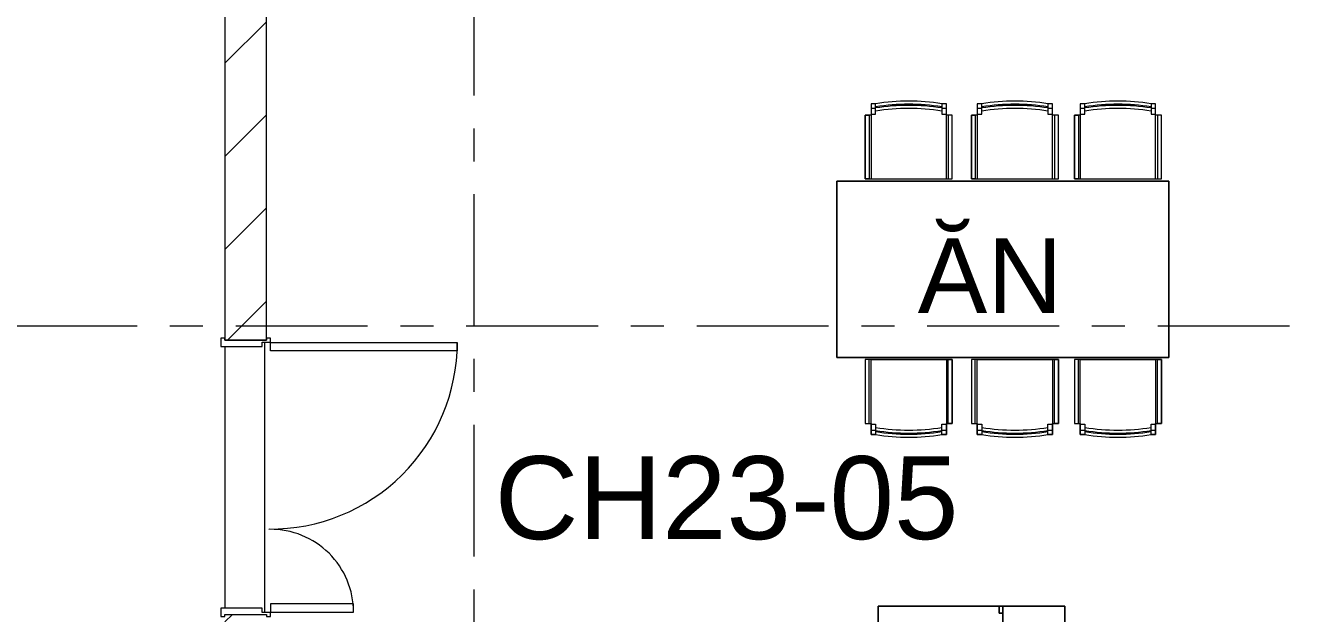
# Model space of a CAD drawing. Header units: millimetres. Extents: x -20144 to 117103, y -11426 to 48263.
# Drawn here: x 101239 to 107395, y 20465 to 23300 of the extents above; entities that cross this region are included whole.
import ezdxf

# ---------------------------------------------------------------- set-up
doc = ezdxf.new("R2010")
doc.units = ezdxf.units.MM
doc.linetypes.add('Grid Line', pattern=[22.225, 12.7, -3.175, 3.175, -3.175])
for name, color, linetype, lineweight in [('CHU', 181, 'Continuous', 5), ('CUA', 31, 'Continuous', 9), ('HATCH-TUONG', 152, 'Continuous', 9), ('NET-CAT', 3, 'Continuous', 9), ('NET-THAY', 2, 'Continuous', 15), ('THIET BI', 44, 'Continuous', 5), ('TRUC', 225, 'Continuous', 5)]:
    doc.layers.add(name, color=color, linetype=linetype, lineweight=lineweight)
doc.styles.add('Arial_4', font='arial.ttf', dxfattribs={"height": 360})
doc.styles.add('Arial_5', font='arial.ttf', dxfattribs={"height": 400})

# ---------------------------------------------------------------- blocks, each defined once
blk = doc.blocks.new('CUA VAO CAN HO_0001 - Type 1-362270-MẶT BẰNG TẦNG 23')
at = {"layer": 'CUA'}
for p, q in [((-549, 1022.3), (-509, 1022.3)), ((-549, 122.3), (-549, 1022.3)), ((-509, 1022.3), (-509, 122.3)), ((712, 522.3), (712, 122.3)), ((752, 522.3), (712, 522.3)), ((752, 122.3), (752, 522.3)), ((-509, 122.3), (-549, 122.3)), ((712, 122.3), (752, 122.3))]:
    blk.add_line(p, q, dxfattribs=at)
at = {"layer": 'CUA', "lineweight": 5}
for p, q in [((-550, 122.3), (-570, 122.3)), ((-570, 122.3), (-570, 102.3)), ((-570, 102.3), (-560, 102.3)), ((-560, 102.3), (-560, -97.7)), ((-550, 81.3), (-550, 122.3)), ((-530, 81.3), (-550, 81.3)), ((-530, -117.7), (-530, 81.3)), ((753, 81.3), (733, 81.3)), ((733, 81.3), (733, -117.7)), ((773, 122.3), (753, 122.3)), ((753, 122.3), (753, 81.3)), ((763, -97.7), (763, 102.3)), ((763, 102.3), (773, 102.3)), ((773, 102.3), (773, 122.3)), ((-560, -97.7), (-570, -97.7)), ((-570, -97.7), (-570, -117.7)), ((-570, -117.7), (-530, -117.7)), ((733, -117.7), (773, -117.7)), ((773, -97.7), (763, -97.7)), ((773, -117.7), (773, -97.7))]:
    blk.add_line(p, q, dxfattribs=at)
for centre, radius, start, end in [((-549, 122.3), 900, 359.5, 90), ((752, 122.3), 400, 90, 180.5)]:
    blk.add_arc(centre, radius, start, end, dxfattribs=at)
blk = doc.blocks.new('X-BEP - X-BEP-465196-MẶT BẰNG TẦNG 23')
at = {"layer": 'THIET BI'}
for p, q in [((2500.1, 0), (0, 0)), ((0, 0), (0, -600)), ((0, 0), (2500.1, 0)), ((0, -600), (0, 0)), ((300, -71.5), (300, -521.5)), ((1100, -71.5), (300, -71.5)), ((400, -121.5), (700, -121.5)), ((1000, -121.5), (850, -121.5)), ((1100, -521.5), (1100, -71.5)), ((1499.9, -117.4), (2049, -117.4)), ((1499.9, -475.7), (1499.9, -117.4)), ((2049, -117.4), (2049, -475.7)), ((350, -421.5), (350, -171.5)), ((750, -171.5), (750, -421.5)), ((800, -171.5), (800, -421.5)), ((1050, -421.5), (1050, -171.5)), ((2049, -162.4), (1499.9, -162.4)), ((1616.7, -266.8), (1616.7, -243.3)), ((1932.2, -266.8), (1932.2, -243.3)), ((1567.1, -287.3), (1550.6, -270.7)), ((1666.4, -287.3), (1682.9, -270.7)), ((1882.6, -287.3), (1866, -270.7)), ((1981.8, -287.3), (1998.4, -270.7)), ((1546.6, -336.9), (1523.1, -336.9)), ((1602.6, -332.9), (1580.1, -332.9)), ((1602.6, -341), (1580.1, -341)), ((1630.9, -332.9), (1653.4, -332.9)), ((1630.9, -341), (1653.4, -341)), ((1686.9, -336.9), (1710.3, -336.9)), ((1862, -336.9), (1838.6, -336.9)), ((1918.1, -332.9), (1895.5, -332.9)), ((1918.1, -341), (1895.5, -341)), ((1946.3, -332.9), (1968.9, -332.9)), ((1946.3, -341), (1968.9, -341)), ((2002.4, -336.9), (2025.8, -336.9)), ((1567.1, -386.6), (1550.6, -403.1)), ((1616.7, -407.1), (1616.7, -430.5)), ((1666.4, -386.6), (1682.9, -403.1)), ((1882.6, -386.6), (1866, -403.1)), ((1932.2, -407.1), (1932.2, -430.5)), ((1981.8, -386.6), (1998.4, -403.1)), ((700, -471.5), (400, -471.5)), ((850, -471.5), (1000, -471.5)), ((2049, -475.7), (1499.9, -475.7)), ((300, -521.5), (1100, -521.5)), ((0, -600), (2900.1, -600)), ((2900.1, -600), (0, -600))]:
    blk.add_line(p, q, dxfattribs=at)
for centre, radius in [((687.5, -311.5), 25), ((862.5, -311.5), 25), ((1616.7, -336.9), 90), ((1616.7, -336.9), 85.5), ((1616.7, -336.9), 36.9), ((1932.2, -336.9), 90), ((1932.2, -336.9), 85.5), ((1932.2, -336.9), 36.9), ((1616.7, -336.9), 14.7), ((1616.7, -336.9), 8.24), ((1932.2, -336.9), 14.7), ((1932.2, -336.9), 8.24)]:
    blk.add_circle(centre, radius, dxfattribs=at)
for centre, start, end in [((400, -171.5), 90, 180), ((700, -171.5), 360, 90), ((850, -171.5), 90, 180), ((1000, -171.5), 360, 90), ((400, -421.5), 180, 270), ((700, -421.5), 270, 0), ((850, -421.5), 180, 270), ((1000, -421.5), 270, 0)]:
    blk.add_arc(centre, 50, start, end, dxfattribs=at)
blk = doc.blocks.new('X-BAR - X-BAR-465554-MẶT BẰNG TẦNG 23')
at = {"layer": 'THIET BI'}
for p, q in [((0, 0), (-317.6, 0)), ((-317.6, 0), (-317.6, -32.9)), ((-317.6, -32.9), (-317.6, 0)), ((-317.6, 0), (0, 0)), ((-317.6, -32.9), (-300, -32.9)), ((-300, -32.9), (-317.6, -32.9)), ((-300, -32.9), (-300, -2499.9)), ((-300, -2499.9), (-300, -32.9)), ((0, -2499.9), (0, 0)), ((0, 0), (0, -2499.9)), ((-300, -2499.9), (0, -2499.9)), ((0, -2499.9), (-300, -2499.9))]:
    blk.add_line(p, q, dxfattribs=at)
blk = doc.blocks.new('X-BAN AN 4 GHE - X-BAN AN 4 GHE 2-382485-MẶT BẰNG TẦNG 23')
at = {"layer": 'THIET BI'}
for p, q in [((187, 372.7), (165.2, 372.7)), ((165.2, 372.7), (165.2, 318.5)), ((165.2, 372.7), (165.2, 10)), ((187, 372.7), (165.2, 372.7)), ((187, 337.9), (187, 372.7)), ((527.9, 372.7), (506.1, 372.7)), ((506.1, 372.7), (506.1, 337.9)), ((527.9, 372.7), (506.1, 372.7)), ((527.9, 318.5), (527.9, 372.7)), ((527.9, 10), (527.9, 372.7)), ((698.6, 372.7), (676.8, 372.7)), ((676.8, 372.7), (676.8, 318.5)), ((676.8, 372.7), (676.8, 10)), ((698.6, 372.7), (676.8, 372.7)), ((698.6, 337.9), (698.6, 372.7)), ((1039.5, 372.7), (1017.7, 372.7)), ((1017.7, 372.7), (1017.7, 337.9)), ((1039.5, 372.7), (1017.7, 372.7)), ((1039.5, 318.5), (1039.5, 372.7)), ((1039.5, 10), (1039.5, 372.7)), ((1195.4, 372.7), (1173.7, 372.7)), ((1173.7, 372.7), (1173.7, 318.5)), ((1173.7, 372.7), (1173.7, 10)), ((1195.4, 372.7), (1173.7, 372.7)), ((1195.4, 337.9), (1195.4, 372.7)), ((1536.3, 372.7), (1514.6, 372.7)), ((1514.6, 372.7), (1514.6, 337.9)), ((1536.3, 372.7), (1514.6, 372.7)), ((1536.3, 318.5), (1536.3, 372.7)), ((1536.3, 10), (1536.3, 372.7)), ((165.2, 318.5), (136.9, 318.5)), ((136.9, 318.5), (136.9, 10)), ((136.9, 318.5), (155.8, 318.5)), ((136.9, 10), (136.9, 318.5)), ((155.8, 318.5), (155.8, 10)), ((165.2, 350.9), (187, 350.9)), ((165.2, 321.9), (187, 321.9)), ((187, 321.9), (187, 337.9)), ((506.1, 350.9), (527.9, 350.9)), ((506.1, 337.9), (506.1, 321.9)), ((506.1, 321.9), (527.9, 321.9)), ((556.2, 318.5), (527.9, 318.5)), ((537.3, 318.5), (537.3, 10)), ((556.2, 318.5), (537.3, 318.5)), ((556.2, 10), (556.2, 318.5)), ((556.2, 10), (556.2, 318.5)), ((648.5, 318.5), (648.5, 10)), ((676.8, 318.5), (648.5, 318.5)), ((648.5, 318.5), (667.4, 318.5)), ((648.5, 10), (648.5, 318.5)), ((667.4, 318.5), (667.4, 10)), ((676.8, 350.9), (698.6, 350.9)), ((676.8, 321.9), (698.6, 321.9)), ((698.6, 321.9), (698.6, 337.9)), ((1017.7, 350.9), (1039.5, 350.9)), ((1017.7, 337.9), (1017.7, 321.9)), ((1017.7, 321.9), (1039.5, 321.9)), ((1067.8, 318.5), (1039.5, 318.5)), ((1048.9, 318.5), (1048.9, 10)), ((1067.8, 318.5), (1048.9, 318.5)), ((1067.8, 10), (1067.8, 318.5)), ((1067.8, 10), (1067.8, 318.5)), ((1145.3, 318.5), (1145.3, 10)), ((1173.7, 318.5), (1145.3, 318.5)), ((1145.3, 318.5), (1164.2, 318.5)), ((1145.3, 10), (1145.3, 318.5)), ((1164.2, 318.5), (1164.2, 10)), ((1173.7, 350.9), (1195.4, 350.9)), ((1173.7, 321.9), (1195.4, 321.9)), ((1195.4, 321.9), (1195.4, 337.9)), ((1514.6, 350.9), (1536.3, 350.9)), ((1514.6, 337.9), (1514.6, 321.9)), ((1514.6, 321.9), (1536.3, 321.9)), ((1564.7, 318.5), (1536.3, 318.5)), ((1545.8, 318.5), (1545.8, 10)), ((1564.7, 318.5), (1545.8, 318.5)), ((1564.7, 10), (1564.7, 318.5)), ((1564.7, 10), (1564.7, 318.5)), ((1600, 0), (0, 0)), ((0, 0), (0, -850)), ((0, -850), (0, 0)), ((0, 0), (1600, 0)), ((136.9, 10), (556.2, 10)), ((155.8, 10), (136.9, 10)), ((165.2, 10), (527.9, 10)), ((537.3, 10), (556.2, 10)), ((648.5, 10), (1067.8, 10)), ((667.4, 10), (648.5, 10)), ((676.8, 10), (1039.5, 10)), ((1048.9, 10), (1067.8, 10)), ((1145.3, 10), (1564.7, 10)), ((1164.2, 10), (1145.3, 10)), ((1173.7, 10), (1536.3, 10)), ((1545.8, 10), (1564.7, 10)), ((1600, -850), (1600, 0)), ((1600, 0), (1600, -850)), ((0, -850), (1600, -850)), ((1600, -850), (0, -850)), ((556.2, -860), (136.9, -860)), ((136.9, -860), (136.9, -1168.5)), ((155.8, -860), (136.9, -860)), ((136.9, -860), (136.9, -1168.5)), ((155.8, -1168.5), (155.8, -860)), ((165.2, -860), (527.9, -860)), ((165.2, -1222.7), (165.2, -860)), ((527.9, -860), (527.9, -1222.7)), ((537.3, -860), (556.2, -860)), ((537.3, -1168.5), (537.3, -860)), ((556.2, -1168.5), (556.2, -860)), ((556.2, -860), (556.2, -1168.5)), ((1067.8, -860), (648.5, -860)), ((648.5, -860), (648.5, -1168.5)), ((667.4, -860), (648.5, -860)), ((648.5, -860), (648.5, -1168.5)), ((667.4, -1168.5), (667.4, -860)), ((676.8, -860), (1039.5, -860)), ((676.8, -1222.7), (676.8, -860)), ((1039.5, -860), (1039.5, -1222.7)), ((1048.9, -860), (1067.8, -860)), ((1048.9, -1168.5), (1048.9, -860)), ((1067.8, -1168.5), (1067.8, -860)), ((1067.8, -860), (1067.8, -1168.5)), ((1564.7, -860), (1145.3, -860)), ((1145.3, -860), (1145.3, -1168.5)), ((1164.2, -860), (1145.3, -860)), ((1145.3, -860), (1145.3, -1168.5)), ((1164.2, -1168.5), (1164.2, -860)), ((1173.7, -860), (1536.3, -860)), ((1173.7, -1222.7), (1173.7, -860)), ((1536.3, -860), (1536.3, -1222.7)), ((1545.8, -860), (1564.7, -860)), ((1545.8, -1168.5), (1545.8, -860)), ((1564.7, -1168.5), (1564.7, -860)), ((1564.7, -860), (1564.7, -1168.5)), ((136.9, -1168.5), (165.2, -1168.5)), ((136.9, -1168.5), (155.8, -1168.5)), ((165.2, -1168.5), (165.2, -1222.7)), ((527.9, -1222.7), (527.9, -1168.5)), ((527.9, -1168.5), (556.2, -1168.5)), ((556.2, -1168.5), (537.3, -1168.5)), ((648.5, -1168.5), (676.8, -1168.5)), ((648.5, -1168.5), (667.4, -1168.5)), ((676.8, -1168.5), (676.8, -1222.7)), ((1039.5, -1222.7), (1039.5, -1168.5)), ((1039.5, -1168.5), (1067.8, -1168.5)), ((1067.8, -1168.5), (1048.9, -1168.5)), ((1145.3, -1168.5), (1173.7, -1168.5)), ((1145.3, -1168.5), (1164.2, -1168.5)), ((1173.7, -1168.5), (1173.7, -1222.7)), ((1536.3, -1222.7), (1536.3, -1168.5)), ((1536.3, -1168.5), (1564.7, -1168.5)), ((1564.7, -1168.5), (1545.8, -1168.5)), ((165.2, -1171.9), (187, -1171.9)), ((165.2, -1200.9), (187, -1200.9)), ((165.2, -1222.7), (187, -1222.7)), ((187, -1222.7), (165.2, -1222.7)), ((187, -1171.9), (187, -1187.9)), ((187, -1187.9), (187, -1222.7)), ((506.1, -1171.9), (527.9, -1171.9)), ((506.1, -1187.9), (506.1, -1171.9)), ((506.1, -1222.7), (506.1, -1187.9)), ((506.1, -1200.9), (527.9, -1200.9)), ((506.1, -1222.7), (527.9, -1222.7)), ((527.9, -1222.7), (506.1, -1222.7)), ((676.8, -1171.9), (698.6, -1171.9)), ((676.8, -1200.9), (698.6, -1200.9)), ((676.8, -1222.7), (698.6, -1222.7)), ((698.6, -1222.7), (676.8, -1222.7)), ((698.6, -1171.9), (698.6, -1187.9)), ((698.6, -1187.9), (698.6, -1222.7)), ((1017.7, -1171.9), (1039.5, -1171.9)), ((1017.7, -1187.9), (1017.7, -1171.9)), ((1017.7, -1222.7), (1017.7, -1187.9)), ((1017.7, -1200.9), (1039.5, -1200.9)), ((1017.7, -1222.7), (1039.5, -1222.7)), ((1039.5, -1222.7), (1017.7, -1222.7)), ((1173.7, -1171.9), (1195.4, -1171.9)), ((1173.7, -1200.9), (1195.4, -1200.9)), ((1173.7, -1222.7), (1195.4, -1222.7)), ((1195.4, -1222.7), (1173.7, -1222.7)), ((1195.4, -1171.9), (1195.4, -1187.9)), ((1195.4, -1187.9), (1195.4, -1222.7)), ((1514.6, -1171.9), (1536.3, -1171.9)), ((1514.6, -1187.9), (1514.6, -1171.9)), ((1514.6, -1222.7), (1514.6, -1187.9)), ((1514.6, -1200.9), (1536.3, -1200.9)), ((1514.6, -1222.7), (1536.3, -1222.7)), ((1536.3, -1222.7), (1514.6, -1222.7))]:
    blk.add_line(p, q, dxfattribs=at)
for centre, radius, start, end in [((346.5, -628.1), 1013.4, 80.94073, 99.05927), ((346.5, -628.1), 1013.4, 80.94073, 99.05927), ((346.5, -628.1), 998.9, 80.80804, 99.19196), ((858.1, -628.1), 1013.4, 80.94073, 99.05927), ((858.1, -628.1), 1013.4, 80.94073, 99.05927), ((858.1, -628.1), 998.9, 80.80804, 99.19196), ((1355, -628.1), 1013.4, 80.94073, 99.05927), ((1355, -628.1), 1013.4, 80.94073, 99.05927), ((1355, -628.1), 998.9, 80.80804, 99.19196), ((346.5, -648.2), 1013.4, 80.94073, 99.05927), ((346.5, -648.2), 998.9, 80.80804, 99.19196), ((858.1, -648.2), 1013.4, 80.94073, 99.05927), ((858.1, -648.2), 998.9, 80.80804, 99.19196), ((1355, -648.2), 1013.4, 80.94073, 99.05927), ((1355, -648.2), 998.9, 80.80804, 99.19196), ((346.5, -201.8), 998.9, 260.80804, 279.19196), ((346.5, -201.8), 1013.4, 260.94073, 279.05927), ((346.5, -221.9), 998.9, 260.80804, 279.19196), ((346.5, -221.9), 1013.4, 260.94073, 279.05927), ((346.5, -221.9), 1013.4, 260.94073, 279.05927), ((858.1, -201.8), 998.9, 260.80804, 279.19196), ((858.1, -201.8), 1013.4, 260.94073, 279.05927), ((858.1, -221.9), 998.9, 260.80804, 279.19196), ((858.1, -221.9), 1013.4, 260.94073, 279.05927), ((858.1, -221.9), 1013.4, 260.94073, 279.05927), ((1355, -201.8), 998.9, 260.80804, 279.19196), ((1355, -201.8), 1013.4, 260.94073, 279.05927), ((1355, -221.9), 998.9, 260.80804, 279.19196), ((1355, -221.9), 1013.4, 260.94073, 279.05927), ((1355, -221.9), 1013.4, 260.94073, 279.05927)]:
    blk.add_arc(centre, radius, start, end, dxfattribs=at)

msp = doc.modelspace()

# ---------------------------------------------------------------- hatches: boundary and pattern name
at = {"layer": 'HATCH-TUONG', "lineweight": 5}
h = msp.add_hatch(dxfattribs=at)
h.set_pattern_fill('FP_4', color=256, style=0, pattern_type=2)
h.set_pattern_definition([(45, (71000, 0), (-224.5064, 224.5064), [])])
h.paths.add_polyline_path([(102200.5, 19299.9), (102400.5, 19299.9), (102400.5, 20459.9), (102200.5, 20459.9), (102200.5, 19599.9)], flags=0)
h.paths.add_polyline_path([(102400.5, 21782.9), (102400.5, 26649.9), (102200.5, 26649.9), (102200.5, 21782.9)], flags=0)

# ---------------------------------------------------------------- linework, layer by layer
at = {"layer": 'NET-CAT', "lineweight": 15}
for p, q in [((102200.5, 26649.9), (102200.5, 21782.9)), ((102400.5, 21782.9), (102400.5, 24749.9)), ((102200.5, 21782.9), (102400.5, 21782.9))]:
    msp.add_line(p, q, dxfattribs=at)
at = {"layer": 'NET-THAY', "lineweight": 9}
for p, q in [((102201.8, 20489.9), (102201.8, 21752.9)), ((102390.5, 21772.9), (102390.5, 20469.9))]:
    msp.add_line(p, q, dxfattribs=at)
at = {"layer": 'TRUC', "linetype": 'Grid Line', "ltscale": 50}
for p, q in [((103400.5, 43599.9), (103400.5, -4500.1)), ((114000.5, 21849.9), (58907.6, 21849.9))]:
    msp.add_line(p, q, dxfattribs=at)

# ---------------------------------------------------------------- block references
at = {"lineweight": 9}
for name, p in [('X-BAN AN 4 GHE - X-BAN AN 4 GHE 2-382485-MẶT BẰNG TẦNG 23', (105150.7, 22550)), ('X-BAR - X-BAR-465554-MẶT BẰNG TẦNG 23', (106250.5, 20500))]:
    msp.add_blockref(name, p, dxfattribs=at)
at = {"lineweight": 9, "rotation": 270}
for name, p in [('CUA VAO CAN HO_0001 - Type 1-362270-MẶT BẰNG TẦNG 23', (102298.3, 21222.9)), ('X-BEP - X-BEP-465196-MẶT BẰNG TẦNG 23', (105950.5, 20500))]:
    msp.add_blockref(name, p, dxfattribs=at)

# ---------------------------------------------------------------- texts
at = {"layer": 'CHU', "color": 7, "attachment_point": 3, "line_spacing_factor": 0.936439}
for s, insert, char_height, width, style in [('\\pt2540,5080,7620,10160,12700,15240,17780,20320,22860,25400,27940,30480,33020,35560,38100,40640,43180,45720,48260,50800,53340,55880,58420,60960,63500,66040,68580,71120,73660,76200,78740,81280;ĂN', (106239, 22273.4), 360, 694.88, 'Arial_4'), ('\\pt2540,5080,7620,10160,12700,15240,17780,20320,22860,25400,27940,30480,33020,35560,38100,40640,43180,45720,48260,50800,53340,55880,58420,60960,63500,66040,68580,71120,73660,76200,78740,81280;CH23-05', (105736.9, 21223.4), 400, 2298.76, 'Arial_5')]:
    msp.add_mtext(s, dxfattribs=dict(at, insert=insert, char_height=char_height, width=width, style=style))

doc.saveas('drawing.dxf')
